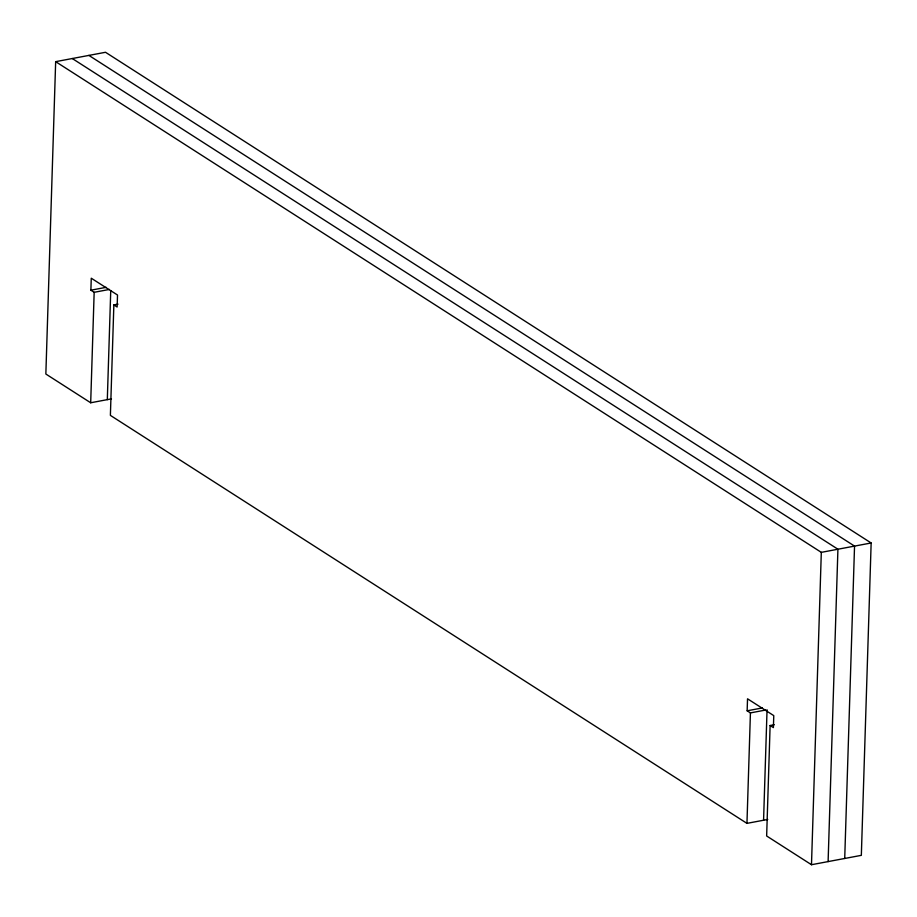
<?xml version="1.0" encoding="UTF-8"?>
<svg xmlns="http://www.w3.org/2000/svg" width="917" height="917" viewBox="0 0 917 917"><rect width="100%" height="100%" fill="white"/><g stroke="black" fill="none" stroke-linecap="round" stroke-linejoin="round"><path stroke-width="1.38" d="M774.269 724.739L770.12 725.519L766.646 835.983L811.488 864.72L861.338 855.343L871.15 542.979L105.512 52.28L55.662 61.657L45.85 374.021L90.691 402.769L111.461 398.861M109.398 289.44L94.164 292.305L90.886 290.196L91.264 278.206L117.514 295.022L117.135 307.023L113.857 304.914L110.384 415.378L746.954 823.363L767.724 819.454M90.691 402.769L94.164 292.305M107.312 399.64L110.739 290.586M765.661 710.033L750.427 712.899L747.149 710.801L747.527 698.8L773.776 715.627L773.398 727.617L770.12 725.519M746.954 823.363L750.427 712.899M763.574 820.245L767.048 709.769M811.488 864.72L821.311 552.355L55.662 61.657M828.108 861.602L837.92 549.226L72.283 58.528M844.717 858.472L854.541 546.096L88.892 55.398M90.886 290.196L106.12 287.33M113.857 304.914L118.006 304.135M821.311 552.355L871.15 542.979M747.149 710.801L762.382 707.935"/></g></svg>
